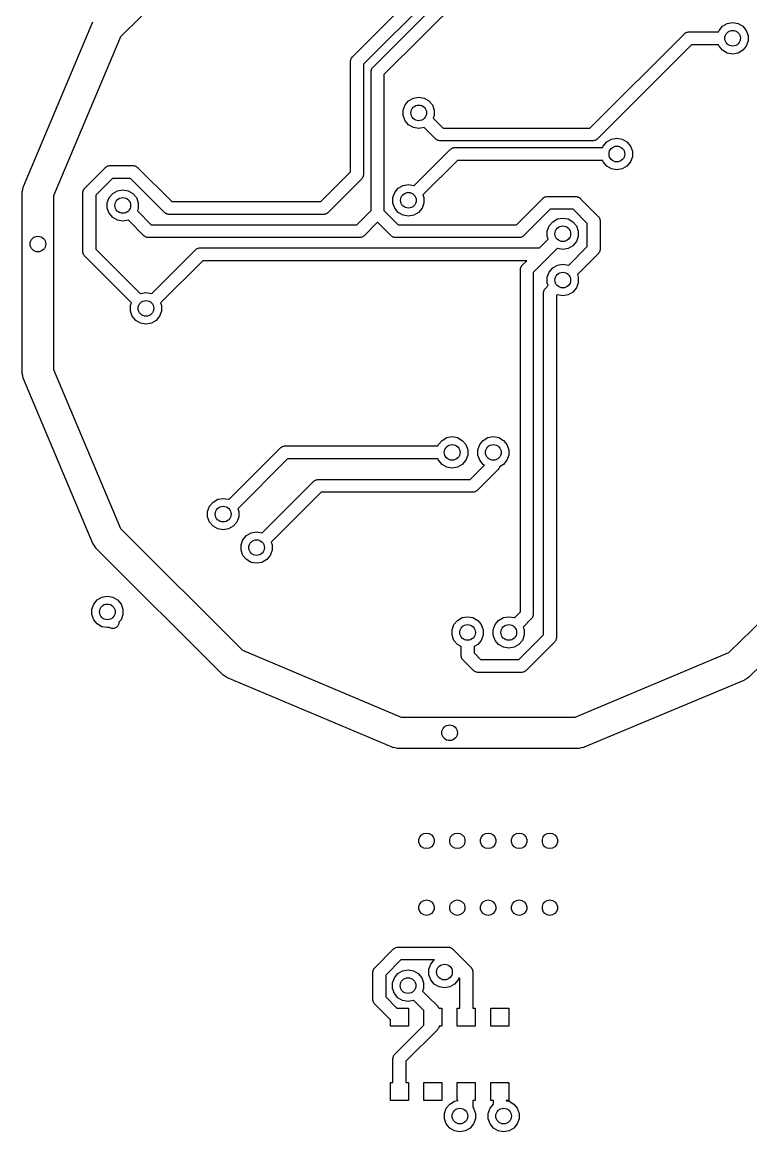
# Model space of a CAD drawing. Extents: x 79.1 to 119.2, y -116.5 to -82.2.
# Drawn here: x 90.94 to 105.1, y -116.51 to -94.94 of the extents above; entities that cross this region are included whole.
import ezdxf

# ---------------------------------------------------------------- set-up
doc = ezdxf.new("R2010")
doc.units = 0
doc.header["$MEASUREMENT"] = 0
doc.layers.add('BLACK', color=7, linetype='CONTINUOUS')

msp = doc.modelspace()

# ---------------------------------------------------------------- linework, layer by layer
at = {"layer": 'Black'}
for p, q in [((95.2235, -92.8578), (92.8578, -95.2235)), ((97.3616, -95.6116), (99.425, -93.5482)), ((97.7616, -95.8116), (100.068, -93.5055)), ((99.6384, -93.6884), (97.575, -95.7518)), ((100.241, -93.6853), (97.975, -95.9518)), ((90.969, -98.1314), (92.319, -94.9314)), ((104.475, -95.125), (104.485, -95.097)), ((104.485, -95.097), (104.553, -95.0156)), ((104.553, -95.0156), (104.645, -94.9625)), ((104.645, -94.9625), (104.75, -94.944)), ((104.75, -94.944), (104.855, -94.9625)), ((104.855, -94.9625), (104.947, -95.0156)), ((104.947, -95.0156), (105.015, -95.097)), ((105.015, -95.097), (105.051, -95.1969)), ((92.8578, -95.2235), (91.555, -98.3117)), ((101.978, -96.995), (103.812, -95.1616)), ((103.812, -95.1616), (103.816, -95.1585)), ((103.816, -95.1585), (103.82, -95.1542)), ((103.82, -95.1542), (103.834, -95.1461)), ((103.834, -95.1461), (103.847, -95.1367)), ((103.847, -95.1367), (103.852, -95.1353)), ((103.852, -95.1353), (103.857, -95.1325)), ((103.857, -95.1325), (103.873, -95.1297)), ((103.873, -95.1297), (103.889, -95.1255)), ((103.889, -95.1255), (103.895, -95.126)), ((103.895, -95.126), (103.9, -95.125)), ((103.9, -95.125), (104.475, -95.125)), ((105.051, -95.3031), (105.015, -95.403)), ((105.051, -95.1969), (105.051, -95.3031)), ((103.952, -95.375), (102.118, -97.2084)), ((104.475, -95.375), (103.952, -95.375)), ((104.485, -95.403), (104.475, -95.375)), ((104.553, -95.4844), (104.485, -95.403)), ((104.645, -95.5375), (104.553, -95.4844)), ((104.75, -95.556), (104.645, -95.5375)), ((104.855, -95.5375), (104.75, -95.556)), ((104.947, -95.4844), (104.855, -95.5375)), ((105.015, -95.403), (104.947, -95.4844)), ((97.325, -95.7), (97.326, -95.6946)), ((97.325, -97.8482), (97.325, -95.7)), ((97.3255, -95.6891), (97.3297, -95.6733)), ((97.326, -95.6946), (97.3255, -95.6891)), ((97.3297, -95.6733), (97.3325, -95.6572)), ((97.3325, -95.6572), (97.3353, -95.6525)), ((97.3353, -95.6525), (97.3367, -95.6472)), ((97.3367, -95.6472), (97.3461, -95.6338)), ((97.3461, -95.6338), (97.3542, -95.6197)), ((97.3542, -95.6197), (97.3585, -95.6161)), ((97.3585, -95.6161), (97.3616, -95.6116)), ((97.575, -95.7518), (97.575, -97.9)), ((97.725, -95.9), (97.726, -95.8946)), ((97.725, -98.5982), (97.725, -95.9)), ((97.7255, -95.8891), (97.7297, -95.8733)), ((97.726, -95.8946), (97.7255, -95.8891)), ((97.7297, -95.8733), (97.7325, -95.8572)), ((97.7325, -95.8572), (97.7353, -95.8525)), ((97.7353, -95.8525), (97.7367, -95.8472)), ((97.7367, -95.8472), (97.7461, -95.8338)), ((97.7461, -95.8338), (97.7542, -95.8197)), ((97.7542, -95.8197), (97.7585, -95.8161)), ((97.7585, -95.8161), (97.7616, -95.8116)), ((97.975, -95.9518), (97.975, -98.5982)), ((98.5454, -96.4125), (98.65, -96.394)), ((98.65, -96.394), (98.7546, -96.4125)), ((98.3487, -96.6469), (98.385, -96.547)), ((98.385, -96.547), (98.4533, -96.4656)), ((98.4533, -96.4656), (98.5454, -96.4125)), ((98.7546, -96.4125), (98.8467, -96.4656)), ((98.8467, -96.4656), (98.915, -96.547)), ((98.915, -96.547), (98.9513, -96.6469)), ((98.3487, -96.7531), (98.3487, -96.6469)), ((98.385, -96.853), (98.3487, -96.7531)), ((98.9513, -96.7531), (98.9323, -96.8055)), ((98.9323, -96.8055), (98.9384, -96.8116)), ((98.9384, -96.8116), (98.9384, -96.8116)), ((98.9384, -96.8116), (99.1218, -96.995)), ((98.9513, -96.6469), (98.9513, -96.7531)), ((98.4533, -96.9344), (98.385, -96.853)), ((98.5454, -96.9875), (98.4533, -96.9344)), ((98.65, -97.006), (98.5454, -96.9875)), ((98.7546, -96.9875), (98.65, -97.006)), ((98.7585, -96.9853), (98.7546, -96.9875)), ((98.7616, -96.9884), (98.7585, -96.9853)), ((98.9816, -97.2084), (98.7616, -96.9884)), ((98.7616, -96.9884), (98.7616, -96.9884)), ((99.1218, -96.995), (99.1926, -96.995)), ((99.1926, -96.995), (101.978, -96.995)), ((98.9861, -97.2115), (98.9816, -97.2084)), ((98.9896, -97.2157), (98.9861, -97.2115)), ((99.0038, -97.2239), (98.9896, -97.2157)), ((99.0172, -97.2333), (99.0038, -97.2239)), ((99.0225, -97.2347), (99.0172, -97.2333)), ((99.0272, -97.2375), (99.0225, -97.2347)), ((99.0433, -97.2403), (99.0272, -97.2375)), ((99.0591, -97.2445), (99.0433, -97.2403)), ((99.0646, -97.244), (99.0591, -97.2445)), ((99.07, -97.245), (99.0646, -97.244)), ((99.1926, -97.245), (99.07, -97.245)), ((102.03, -97.245), (99.1926, -97.245)), ((102.035, -97.244), (102.03, -97.245)), ((102.041, -97.2445), (102.035, -97.244)), ((102.057, -97.2403), (102.041, -97.2445)), ((102.073, -97.2375), (102.057, -97.2403)), ((102.078, -97.2347), (102.073, -97.2375)), ((102.083, -97.2333), (102.078, -97.2347)), ((102.096, -97.2239), (102.083, -97.2333)), ((102.11, -97.2157), (102.096, -97.2239)), ((102.114, -97.2115), (102.11, -97.2157)), ((102.118, -97.2084), (102.114, -97.2115)), ((102.235, -97.347), (102.303, -97.2656)), ((102.303, -97.2656), (102.395, -97.2125)), ((102.395, -97.2125), (102.5, -97.194)), ((102.5, -97.194), (102.605, -97.2125)), ((102.605, -97.2125), (102.697, -97.2656)), ((102.697, -97.2656), (102.765, -97.347)), ((98.5585, -98.1147), (99.2616, -97.4116)), ((99.2616, -97.4116), (99.2661, -97.4085)), ((99.2661, -97.4085), (99.2697, -97.4042)), ((99.2697, -97.4042), (99.2838, -97.3961)), ((99.2838, -97.3961), (99.2972, -97.3867)), ((99.2972, -97.3867), (99.3025, -97.3853)), ((99.3025, -97.3853), (99.3072, -97.3825)), ((99.3072, -97.3825), (99.3233, -97.3797)), ((99.3233, -97.3797), (99.3391, -97.3755)), ((99.3391, -97.3755), (99.3446, -97.376)), ((99.3446, -97.376), (99.35, -97.375)), ((99.35, -97.375), (102.225, -97.375)), ((102.225, -97.375), (102.235, -97.347)), ((102.765, -97.347), (102.801, -97.4469)), ((102.801, -97.4469), (102.801, -97.5531)), ((99.4018, -97.625), (98.7323, -98.2945)), ((102.225, -97.625), (99.4018, -97.625)), ((102.235, -97.653), (102.225, -97.625)), ((102.303, -97.7344), (102.235, -97.653)), ((102.765, -97.653), (102.697, -97.7344)), ((102.801, -97.5531), (102.765, -97.653)), ((92.1616, -98.1616), (92.5616, -97.7616)), ((92.5616, -97.7616), (92.5661, -97.7585)), ((92.5661, -97.7585), (92.5697, -97.7542)), ((92.5697, -97.7542), (92.5838, -97.7461)), ((92.5838, -97.7461), (92.5972, -97.7367)), ((92.5972, -97.7367), (92.6025, -97.7353)), ((92.6025, -97.7353), (92.6072, -97.7325)), ((92.6072, -97.7325), (92.6233, -97.7297)), ((92.6233, -97.7297), (92.6391, -97.7255)), ((92.6391, -97.7255), (92.6446, -97.726)), ((92.6446, -97.726), (92.65, -97.725)), ((92.65, -97.725), (93.1, -97.725)), ((93.1, -97.725), (93.1054, -97.726)), ((93.1054, -97.726), (93.1109, -97.7255)), ((93.1109, -97.7255), (93.1267, -97.7297)), ((93.1267, -97.7297), (93.1428, -97.7325)), ((93.1428, -97.7325), (93.1475, -97.7353)), ((93.1475, -97.7353), (93.1528, -97.7367)), ((93.1528, -97.7367), (93.1662, -97.7461)), ((93.1662, -97.7461), (93.1803, -97.7542)), ((93.1803, -97.7542), (93.1839, -97.7585)), ((93.1839, -97.7585), (93.1884, -97.7616)), ((93.1884, -97.7616), (93.8518, -98.425)), ((96.7482, -98.425), (97.325, -97.8482)), ((97.5745, -97.9109), (97.5703, -97.9267)), ((97.575, -97.9), (97.574, -97.9054)), ((97.574, -97.9054), (97.5745, -97.9109)), ((102.395, -97.7875), (102.303, -97.7344)), ((102.5, -97.806), (102.395, -97.7875)), ((102.605, -97.7875), (102.5, -97.806)), ((102.697, -97.7344), (102.605, -97.7875)), ((90.9673, -98.139), (90.969, -98.1314)), ((92.7018, -97.975), (92.375, -98.3018)), ((93.0482, -97.975), (92.7018, -97.975)), ((93.7116, -98.6384), (93.0482, -97.975)), ((97.5384, -97.9884), (96.8884, -98.6384)), ((97.5415, -97.9839), (97.5384, -97.9884)), ((97.5458, -97.9803), (97.5415, -97.9839)), ((97.5539, -97.9662), (97.5458, -97.9803)), ((97.5633, -97.9528), (97.5539, -97.9662)), ((97.5647, -97.9475), (97.5633, -97.9528)), ((97.5675, -97.9428), (97.5647, -97.9475)), ((97.5703, -97.9267), (97.5675, -97.9428)), ((98.2533, -98.1656), (98.3454, -98.1125)), ((98.3454, -98.1125), (98.45, -98.094)), ((98.45, -98.094), (98.5546, -98.1125)), ((98.5546, -98.1125), (98.5585, -98.1147)), ((90.945, -98.25), (90.9463, -98.2424)), ((90.945, -99.25), (90.945, -98.25)), ((90.9454, -98.2347), (90.9555, -98.1904)), ((90.9463, -98.2424), (90.9454, -98.2347)), ((90.9555, -98.1904), (90.9634, -98.1457)), ((90.9634, -98.1457), (90.9673, -98.139)), ((91.555, -98.3117), (91.555, -99.25)), ((92.125, -98.25), (92.126, -98.2446)), ((92.125, -99.4), (92.125, -98.25)), ((92.1255, -98.2391), (92.1297, -98.2233)), ((92.126, -98.2446), (92.1255, -98.2391)), ((92.1297, -98.2233), (92.1325, -98.2072)), ((92.1325, -98.2072), (92.1353, -98.2025)), ((92.1353, -98.2025), (92.1367, -98.1972)), ((92.1367, -98.1972), (92.1461, -98.1838)), ((92.1461, -98.1838), (92.1542, -98.1697)), ((92.1542, -98.1697), (92.1585, -98.1661)), ((92.1585, -98.1661), (92.1616, -98.1616)), ((92.375, -98.3018), (92.375, -99.3482)), ((92.5987, -98.4469), (92.635, -98.347)), ((92.635, -98.347), (92.7033, -98.2656)), ((92.7033, -98.2656), (92.7954, -98.2125)), ((92.7954, -98.2125), (92.9, -98.194)), ((92.9, -98.194), (93.0046, -98.2125)), ((93.0046, -98.2125), (93.0967, -98.2656)), ((93.0967, -98.2656), (93.165, -98.347)), ((93.165, -98.347), (93.2013, -98.4469)), ((98.1487, -98.3469), (98.185, -98.247)), ((98.1487, -98.4531), (98.1487, -98.3469)), ((98.185, -98.247), (98.2533, -98.1656)), ((98.7323, -98.2945), (98.7513, -98.3469)), ((98.7513, -98.3469), (98.7513, -98.4531)), ((101.07, -98.3542), (101.084, -98.3461)), ((101.084, -98.3461), (101.097, -98.3367)), ((101.097, -98.3367), (101.102, -98.3353)), ((101.102, -98.3353), (101.107, -98.3325)), ((101.107, -98.3325), (101.123, -98.3297)), ((101.123, -98.3297), (101.139, -98.3255)), ((101.139, -98.3255), (101.145, -98.326)), ((101.145, -98.326), (101.15, -98.325)), ((101.15, -98.325), (101.7, -98.325)), ((101.7, -98.325), (101.705, -98.326)), ((101.705, -98.326), (101.711, -98.3255)), ((101.711, -98.3255), (101.727, -98.3297)), ((101.727, -98.3297), (101.743, -98.3325)), ((101.743, -98.3325), (101.748, -98.3353)), ((101.748, -98.3353), (101.753, -98.3367)), ((101.753, -98.3367), (101.766, -98.3461)), ((101.766, -98.3461), (101.78, -98.3542)), ((92.5987, -98.5531), (92.5987, -98.4469)), ((92.635, -98.653), (92.5987, -98.5531)), ((93.2013, -98.5531), (93.1823, -98.6055)), ((93.2013, -98.4469), (93.2013, -98.5531)), ((93.8518, -98.425), (96.7482, -98.425)), ((98.185, -98.553), (98.1487, -98.4531)), ((98.2533, -98.6344), (98.185, -98.553)), ((98.715, -98.553), (98.6467, -98.6344)), ((98.7513, -98.4531), (98.715, -98.553)), ((100.548, -98.875), (101.062, -98.3616)), ((101.062, -98.3616), (101.066, -98.3585)), ((101.066, -98.3585), (101.07, -98.3542)), ((101.78, -98.3542), (101.784, -98.3585)), ((101.784, -98.3585), (101.788, -98.3616)), ((101.788, -98.3616), (102.138, -98.7116)), ((92.7033, -98.7344), (92.635, -98.653)), ((92.7954, -98.7875), (92.7033, -98.7344)), ((93.1823, -98.6055), (93.4518, -98.875)), ((93.7161, -98.6415), (93.7116, -98.6384)), ((93.7197, -98.6458), (93.7161, -98.6415)), ((93.7338, -98.6539), (93.7197, -98.6458)), ((93.7472, -98.6633), (93.7338, -98.6539)), ((93.7525, -98.6647), (93.7472, -98.6633)), ((93.7572, -98.6675), (93.7525, -98.6647)), ((93.7733, -98.6703), (93.7572, -98.6675)), ((93.7891, -98.6745), (93.7733, -98.6703)), ((93.7946, -98.674), (93.7891, -98.6745)), ((93.8, -98.675), (93.7946, -98.674)), ((96.8, -98.675), (93.8, -98.675)), ((96.8054, -98.674), (96.8, -98.675)), ((96.8109, -98.6745), (96.8054, -98.674)), ((96.8267, -98.6703), (96.8109, -98.6745)), ((96.8428, -98.6675), (96.8267, -98.6703)), ((96.8475, -98.6647), (96.8428, -98.6675)), ((96.8528, -98.6633), (96.8475, -98.6647)), ((96.8662, -98.6539), (96.8528, -98.6633)), ((96.8803, -98.6458), (96.8662, -98.6539)), ((96.8839, -98.6415), (96.8803, -98.6458)), ((96.8884, -98.6384), (96.8839, -98.6415)), ((97.4482, -98.875), (97.725, -98.5982)), ((97.975, -98.5982), (98.2518, -98.875)), ((98.3454, -98.6875), (98.2533, -98.6344)), ((98.45, -98.706), (98.3454, -98.6875)), ((98.5546, -98.6875), (98.45, -98.706)), ((98.6467, -98.6344), (98.5546, -98.6875)), ((101.202, -98.575), (100.688, -99.0884)), ((101.648, -98.575), (101.202, -98.575)), ((101.253, -98.8156), (101.345, -98.7625)), ((101.345, -98.7625), (101.45, -98.744)), ((101.45, -98.744), (101.555, -98.7625)), ((101.555, -98.7625), (101.647, -98.8156)), ((101.925, -98.8518), (101.648, -98.575)), ((102.138, -98.7116), (102.142, -98.7161)), ((102.142, -98.7161), (102.146, -98.7197)), ((102.146, -98.7197), (102.154, -98.7338)), ((102.154, -98.7338), (102.163, -98.7472)), ((102.163, -98.7472), (102.165, -98.7525)), ((102.165, -98.7525), (102.167, -98.7572)), ((102.167, -98.7572), (102.17, -98.7733)), ((102.17, -98.7733), (102.175, -98.7891)), ((92.9, -98.806), (92.7954, -98.7875)), ((93.0046, -98.7875), (92.9, -98.806)), ((93.0085, -98.7853), (93.0046, -98.7875)), ((93.3116, -99.0884), (93.0085, -98.7853)), ((93.4518, -98.875), (97.4482, -98.875)), ((97.85, -98.8268), (97.5884, -99.0884)), ((98.1116, -99.0884), (97.85, -98.8268)), ((98.2518, -98.875), (100.548, -98.875)), ((101.149, -98.9969), (101.185, -98.897)), ((101.149, -99.1031), (101.149, -98.9969)), ((101.185, -98.897), (101.253, -98.8156)), ((101.647, -98.8156), (101.715, -98.897)), ((101.715, -98.897), (101.751, -98.9969)), ((101.751, -98.9969), (101.751, -99.1031)), ((101.925, -99.2982), (101.925, -98.8518)), ((102.175, -98.7891), (102.174, -98.7946)), ((102.174, -98.7946), (102.175, -98.8)), ((102.175, -98.8), (102.175, -99.35)), ((93.3161, -99.0915), (93.3116, -99.0884)), ((93.3197, -99.0958), (93.3161, -99.0915)), ((93.3338, -99.1039), (93.3197, -99.0958)), ((93.3472, -99.1133), (93.3338, -99.1039)), ((93.3525, -99.1147), (93.3472, -99.1133)), ((93.3572, -99.1175), (93.3525, -99.1147)), ((93.3733, -99.1203), (93.3572, -99.1175)), ((93.3891, -99.1245), (93.3733, -99.1203)), ((93.3946, -99.124), (93.3891, -99.1245)), ((93.4, -99.125), (93.3946, -99.124)), ((97.5, -99.125), (93.4, -99.125)), ((97.5054, -99.124), (97.5, -99.125)), ((97.5109, -99.1245), (97.5054, -99.124)), ((97.5267, -99.1203), (97.5109, -99.1245)), ((97.5428, -99.1175), (97.5267, -99.1203)), ((97.5475, -99.1147), (97.5428, -99.1175)), ((97.5528, -99.1133), (97.5475, -99.1147)), ((97.5662, -99.1039), (97.5528, -99.1133)), ((97.5803, -99.0958), (97.5662, -99.1039)), ((97.5839, -99.0915), (97.5803, -99.0958)), ((97.5884, -99.0884), (97.5839, -99.0915)), ((98.1161, -99.0915), (98.1116, -99.0884)), ((98.1197, -99.0958), (98.1161, -99.0915)), ((98.1338, -99.1039), (98.1197, -99.0958)), ((98.1472, -99.1133), (98.1338, -99.1039)), ((98.1525, -99.1147), (98.1472, -99.1133)), ((98.1572, -99.1175), (98.1525, -99.1147)), ((98.1733, -99.1203), (98.1572, -99.1175)), ((98.1891, -99.1245), (98.1733, -99.1203)), ((98.1946, -99.124), (98.1891, -99.1245)), ((98.2, -99.125), (98.1946, -99.124)), ((100.6, -99.125), (98.2, -99.125)), ((100.605, -99.124), (100.6, -99.125)), ((100.611, -99.1245), (100.605, -99.124)), ((100.627, -99.1203), (100.611, -99.1245)), ((100.643, -99.1175), (100.627, -99.1203)), ((100.648, -99.1147), (100.643, -99.1175)), ((100.653, -99.1133), (100.648, -99.1147)), ((100.666, -99.1039), (100.653, -99.1133)), ((100.68, -99.0958), (100.666, -99.1039)), ((100.684, -99.0915), (100.68, -99.0958)), ((100.688, -99.0884), (100.684, -99.0915)), ((100.998, -99.325), (101.168, -99.1555)), ((101.168, -99.1555), (101.149, -99.1031)), ((101.715, -99.203), (101.647, -99.2844)), ((101.751, -99.1031), (101.715, -99.203)), ((90.945, -101.75), (90.945, -99.25)), ((91.555, -99.25), (91.555, -101.688)), ((92.126, -99.4054), (92.125, -99.4)), ((92.1255, -99.4109), (92.126, -99.4054)), ((92.1297, -99.4267), (92.1255, -99.4109)), ((92.1325, -99.4428), (92.1297, -99.4267)), ((92.375, -99.3482), (93.2415, -100.215)), ((93.4585, -100.215), (94.3116, -99.3616)), ((94.3116, -99.3616), (94.3161, -99.3585)), ((94.3161, -99.3585), (94.3197, -99.3542)), ((94.3197, -99.3542), (94.3338, -99.3461)), ((94.3338, -99.3461), (94.3472, -99.3367)), ((94.3472, -99.3367), (94.3525, -99.3353)), ((94.3525, -99.3353), (94.3572, -99.3325)), ((94.3572, -99.3325), (94.3733, -99.3297)), ((94.3733, -99.3297), (94.3891, -99.3255)), ((94.3891, -99.3255), (94.3946, -99.326)), ((94.3946, -99.326), (94.4, -99.325)), ((94.4, -99.325), (100.998, -99.325)), ((101.341, -99.3353), (100.875, -99.8018)), ((101.345, -99.3375), (101.341, -99.3353)), ((101.45, -99.356), (101.345, -99.3375)), ((101.555, -99.3375), (101.45, -99.356)), ((101.647, -99.2844), (101.555, -99.3375)), ((101.559, -99.6647), (101.925, -99.2982)), ((102.154, -99.4162), (102.146, -99.4303)), ((102.163, -99.4028), (102.154, -99.4162)), ((102.165, -99.3975), (102.163, -99.4028)), ((102.167, -99.3928), (102.165, -99.3975)), ((102.17, -99.3767), (102.167, -99.3928)), ((102.175, -99.3609), (102.17, -99.3767)), ((102.175, -99.35), (102.174, -99.3554)), ((102.174, -99.3554), (102.175, -99.3609)), ((92.1353, -99.4475), (92.1325, -99.4428)), ((92.1367, -99.4528), (92.1353, -99.4475)), ((92.1461, -99.4662), (92.1367, -99.4528)), ((92.1542, -99.4803), (92.1461, -99.4662)), ((92.1585, -99.4839), (92.1542, -99.4803)), ((92.1616, -99.4884), (92.1585, -99.4839)), ((93.0677, -100.395), (92.1616, -99.4884)), ((94.4518, -99.575), (93.6323, -100.395)), ((100.748, -99.575), (94.4518, -99.575)), ((100.662, -99.6616), (100.748, -99.575)), ((101.345, -99.6625), (101.45, -99.644)), ((101.45, -99.644), (101.555, -99.6625)), ((102.138, -99.4384), (101.732, -99.8445)), ((102.142, -99.4339), (102.138, -99.4384)), ((102.146, -99.4303), (102.142, -99.4339)), ((100.625, -99.7391), (100.63, -99.7233)), ((100.626, -99.7446), (100.625, -99.7391)), ((100.625, -99.75), (100.626, -99.7446)), ((100.625, -106.398), (100.625, -99.75)), ((100.63, -99.7233), (100.633, -99.7072)), ((100.633, -99.7072), (100.635, -99.7025)), ((100.635, -99.7025), (100.637, -99.6972)), ((100.637, -99.6972), (100.646, -99.6838)), ((100.646, -99.6838), (100.654, -99.6697)), ((100.654, -99.6697), (100.658, -99.6661)), ((100.658, -99.6661), (100.662, -99.6616)), ((100.875, -99.8018), (100.875, -106.45)), ((101.149, -99.8969), (101.185, -99.797)), ((101.185, -99.797), (101.253, -99.7156)), ((101.253, -99.7156), (101.345, -99.6625)), ((101.555, -99.6625), (101.559, -99.6647)), ((101.732, -99.8445), (101.751, -99.8969)), ((101.112, -100.112), (101.168, -100.055)), ((101.149, -100.003), (101.149, -99.8969)), ((101.168, -100.055), (101.149, -100.003)), ((101.751, -100.003), (101.715, -100.103)), ((101.751, -99.8969), (101.751, -100.003)), ((93.2415, -100.215), (93.2454, -100.212)), ((93.2454, -100.212), (93.35, -100.194)), ((93.35, -100.194), (93.4546, -100.212)), ((93.4546, -100.212), (93.4585, -100.215)), ((101.075, -100.189), (101.08, -100.173)), ((101.076, -100.195), (101.075, -100.189)), ((101.075, -100.2), (101.076, -100.195)), ((101.075, -106.848), (101.075, -100.2)), ((101.08, -100.173), (101.083, -100.157)), ((101.083, -100.157), (101.085, -100.152)), ((101.085, -100.152), (101.087, -100.147)), ((101.087, -100.147), (101.096, -100.134)), ((101.096, -100.134), (101.104, -100.12)), ((101.104, -100.12), (101.108, -100.116)), ((101.108, -100.116), (101.112, -100.112)), ((101.341, -100.235), (101.325, -100.252)), ((101.325, -100.252), (101.325, -106.9)), ((101.345, -100.238), (101.341, -100.235)), ((101.45, -100.256), (101.345, -100.238)), ((101.555, -100.238), (101.45, -100.256)), ((101.647, -100.184), (101.555, -100.238)), ((101.715, -100.103), (101.647, -100.184)), ((93.0487, -100.447), (93.0677, -100.395)), ((93.0487, -100.553), (93.0487, -100.447)), ((93.6323, -100.395), (93.6513, -100.447)), ((93.6513, -100.447), (93.6513, -100.553)), ((93.085, -100.653), (93.0487, -100.553)), ((93.1533, -100.734), (93.085, -100.653)), ((93.615, -100.653), (93.5467, -100.734)), ((93.6513, -100.553), (93.615, -100.653)), ((93.2454, -100.788), (93.1533, -100.734)), ((93.35, -100.806), (93.2454, -100.788)), ((93.4546, -100.788), (93.35, -100.806)), ((93.5467, -100.734), (93.4546, -100.788)), ((90.9463, -101.758), (90.945, -101.75)), ((90.9454, -101.765), (90.9463, -101.758)), ((90.9555, -101.81), (90.9454, -101.765)), ((91.555, -101.688), (92.8578, -104.776)), ((90.9634, -101.854), (90.9555, -101.81)), ((90.9673, -101.861), (90.9634, -101.854)), ((90.969, -101.869), (90.9673, -101.861)), ((92.319, -105.069), (90.969, -101.869)), ((99.035, -103.147), (99.1033, -103.066)), ((99.1033, -103.066), (99.1954, -103.012)), ((99.1954, -103.012), (99.3, -102.994)), ((99.3, -102.994), (99.4046, -103.012)), ((99.4046, -103.012), (99.4967, -103.066)), ((99.4967, -103.066), (99.565, -103.147)), ((99.835, -103.147), (99.9033, -103.066)), ((99.9033, -103.066), (99.9954, -103.012)), ((99.9954, -103.012), (100.1, -102.994)), ((100.1, -102.994), (100.205, -103.012)), ((100.205, -103.012), (100.297, -103.066)), ((100.297, -103.066), (100.365, -103.147)), ((94.9585, -104.215), (95.9616, -103.212)), ((95.9616, -103.212), (95.9661, -103.208)), ((95.9661, -103.208), (95.9697, -103.204)), ((95.9697, -103.204), (95.9838, -103.196)), ((95.9838, -103.196), (95.9972, -103.187)), ((95.9972, -103.187), (96.0025, -103.185)), ((96.0025, -103.185), (96.0072, -103.183)), ((96.0072, -103.183), (96.0233, -103.18)), ((96.0233, -103.18), (96.0391, -103.175)), ((96.0391, -103.175), (96.0446, -103.176)), ((96.0446, -103.176), (96.05, -103.175)), ((96.05, -103.175), (99.0248, -103.175)), ((99.0248, -103.175), (99.035, -103.147)), ((99.565, -103.147), (99.6013, -103.247)), ((99.6013, -103.247), (99.6013, -103.353)), ((99.7987, -103.247), (99.835, -103.147)), ((99.7987, -103.353), (99.7987, -103.247)), ((100.365, -103.147), (100.401, -103.247)), ((100.401, -103.247), (100.401, -103.353)), ((96.1018, -103.425), (95.1323, -104.395)), ((99.0248, -103.425), (96.1018, -103.425)), ((99.035, -103.453), (99.0248, -103.425)), ((99.1033, -103.534), (99.035, -103.453)), ((99.565, -103.453), (99.4967, -103.534)), ((99.6013, -103.353), (99.565, -103.453)), ((99.835, -103.453), (99.7987, -103.353)), ((99.9033, -103.534), (99.835, -103.453)), ((100.365, -103.453), (100.297, -103.534)), ((100.401, -103.353), (100.365, -103.453)), ((99.1954, -103.588), (99.1033, -103.534)), ((99.3, -103.606), (99.1954, -103.588)), ((99.4046, -103.588), (99.3, -103.606)), ((99.4967, -103.534), (99.4046, -103.588)), ((99.6482, -103.825), (99.9258, -103.547)), ((100.188, -103.638), (99.7884, -104.038)), ((99.9258, -103.547), (99.9033, -103.534)), ((100.192, -103.634), (100.188, -103.638)), ((100.196, -103.63), (100.192, -103.634)), ((100.204, -103.616), (100.196, -103.63)), ((100.213, -103.603), (100.204, -103.616)), ((100.215, -103.598), (100.213, -103.603)), ((100.217, -103.593), (100.215, -103.598)), ((100.22, -103.579), (100.217, -103.593)), ((100.297, -103.534), (100.22, -103.579)), ((95.6085, -104.865), (96.6116, -103.862)), ((96.6116, -103.862), (96.6161, -103.858)), ((96.6161, -103.858), (96.6197, -103.854)), ((96.6197, -103.854), (96.6338, -103.846)), ((96.6338, -103.846), (96.6472, -103.837)), ((96.6472, -103.837), (96.6525, -103.835)), ((96.6525, -103.835), (96.6572, -103.833)), ((96.6572, -103.833), (96.6733, -103.83)), ((96.6733, -103.83), (96.6891, -103.825)), ((96.6891, -103.825), (96.6946, -103.826)), ((96.6946, -103.826), (96.7, -103.825)), ((96.7, -103.825), (99.6482, -103.825)), ((96.7518, -104.075), (95.7823, -105.045)), ((99.7, -104.075), (96.7518, -104.075)), ((99.7054, -104.074), (99.7, -104.075)), ((99.7109, -104.075), (99.7054, -104.074)), ((99.7267, -104.07), (99.7109, -104.075)), ((99.7428, -104.067), (99.7267, -104.07)), ((99.7475, -104.065), (99.7428, -104.067)), ((99.7528, -104.063), (99.7475, -104.065)), ((99.7662, -104.054), (99.7528, -104.063)), ((99.7803, -104.046), (99.7662, -104.054)), ((99.7839, -104.042), (99.7803, -104.046)), ((99.7884, -104.038), (99.7839, -104.042)), ((94.5487, -104.447), (94.585, -104.347)), ((94.585, -104.347), (94.6533, -104.266)), ((94.6533, -104.266), (94.7454, -104.212)), ((94.7454, -104.212), (94.85, -104.194)), ((94.85, -104.194), (94.9546, -104.212)), ((94.9546, -104.212), (94.9585, -104.215)), ((94.5487, -104.553), (94.5487, -104.447)), ((94.585, -104.653), (94.5487, -104.553)), ((95.1513, -104.553), (95.115, -104.653)), ((95.1323, -104.395), (95.1513, -104.447)), ((95.1513, -104.447), (95.1513, -104.553)), ((92.8578, -104.776), (95.2235, -107.142)), ((94.6533, -104.734), (94.585, -104.653)), ((94.7454, -104.788), (94.6533, -104.734)), ((94.85, -104.806), (94.7454, -104.788)), ((94.9546, -104.788), (94.85, -104.806)), ((95.0467, -104.734), (94.9546, -104.788)), ((95.115, -104.653), (95.0467, -104.734)), ((104.678, -107.191), (107.151, -104.767)), ((95.1987, -105.097), (95.235, -104.997)), ((95.235, -104.997), (95.3033, -104.916)), ((95.3033, -104.916), (95.3954, -104.862)), ((95.3954, -104.862), (95.5, -104.844)), ((95.5, -104.844), (95.6046, -104.862)), ((95.6046, -104.862), (95.6085, -104.865)), ((92.3221, -105.073), (92.319, -105.069)), ((92.3236, -105.079), (92.3221, -105.073)), ((92.3508, -105.118), (92.3236, -105.079)), ((92.3765, -105.158), (92.3508, -105.118)), ((92.381, -105.161), (92.3765, -105.158)), ((92.3843, -105.166), (92.381, -105.161)), ((94.8343, -107.616), (92.3843, -105.166)), ((95.1987, -105.203), (95.1987, -105.097)), ((95.235, -105.303), (95.1987, -105.203)), ((95.8013, -105.203), (95.765, -105.303)), ((95.7823, -105.045), (95.8013, -105.097)), ((95.8013, -105.097), (95.8013, -105.203)), ((107.614, -105.168), (105.064, -107.668)), ((95.3033, -105.384), (95.235, -105.303)), ((95.3954, -105.438), (95.3033, -105.384)), ((95.5, -105.456), (95.3954, -105.438)), ((95.6046, -105.438), (95.5, -105.456)), ((95.6967, -105.384), (95.6046, -105.438)), ((95.765, -105.303), (95.6967, -105.384)), ((92.4033, -106.166), (92.4954, -106.112)), ((92.4954, -106.112), (92.6, -106.094)), ((92.6, -106.094), (92.7046, -106.112)), ((92.7046, -106.112), (92.7967, -106.166)), ((92.2987, -106.347), (92.335, -106.247)), ((92.335, -106.247), (92.4033, -106.166)), ((92.7967, -106.166), (92.865, -106.247)), ((92.865, -106.247), (92.9013, -106.347)), ((92.2987, -106.453), (92.2987, -106.347)), ((92.335, -106.553), (92.2987, -106.453)), ((92.9013, -106.453), (92.865, -106.553)), ((92.9013, -106.347), (92.9013, -106.453)), ((99.4033, -106.566), (99.4954, -106.512)), ((99.4954, -106.512), (99.6, -106.494)), ((99.6, -106.494), (99.7046, -106.512)), ((99.7046, -106.512), (99.7967, -106.566)), ((100.203, -106.566), (100.295, -106.512)), ((100.295, -106.512), (100.4, -106.494)), ((100.4, -106.494), (100.505, -106.512)), ((100.505, -106.512), (100.509, -106.515)), ((100.509, -106.515), (100.625, -106.398)), ((100.838, -106.538), (100.682, -106.695)), ((100.842, -106.534), (100.838, -106.538)), ((100.846, -106.53), (100.842, -106.534)), ((100.854, -106.516), (100.846, -106.53)), ((100.863, -106.503), (100.854, -106.516)), ((100.865, -106.498), (100.863, -106.503)), ((100.867, -106.493), (100.865, -106.498)), ((100.87, -106.477), (100.867, -106.493)), ((100.875, -106.461), (100.87, -106.477)), ((100.875, -106.45), (100.874, -106.455)), ((100.874, -106.455), (100.875, -106.461)), ((92.4033, -106.634), (92.335, -106.553)), ((92.4954, -106.688), (92.4033, -106.634)), ((92.6, -106.706), (92.4954, -106.688)), ((92.6293, -106.701), (92.6, -106.706)), ((92.6472, -106.713), (92.6293, -106.701)), ((92.6891, -106.725), (92.6472, -106.713)), ((92.7324, -106.721), (92.6891, -106.725)), ((92.7717, -106.702), (92.7324, -106.721)), ((92.8024, -106.672), (92.7717, -106.702)), ((92.8207, -106.632), (92.8024, -106.672)), ((92.8233, -106.603), (92.8207, -106.632)), ((92.865, -106.553), (92.8233, -106.603)), ((99.2987, -106.747), (99.335, -106.647)), ((99.2987, -106.853), (99.2987, -106.747)), ((99.335, -106.647), (99.4033, -106.566)), ((99.7967, -106.566), (99.865, -106.647)), ((99.865, -106.647), (99.9013, -106.747)), ((99.9013, -106.747), (99.9013, -106.853)), ((100.099, -106.747), (100.135, -106.647)), ((100.099, -106.853), (100.099, -106.747)), ((100.135, -106.647), (100.203, -106.566)), ((100.682, -106.695), (100.701, -106.747)), ((100.701, -106.747), (100.701, -106.853)), ((99.335, -106.953), (99.2987, -106.853)), ((99.4033, -107.034), (99.335, -106.953)), ((99.865, -106.953), (99.7967, -107.034)), ((99.9013, -106.853), (99.865, -106.953)), ((100.135, -106.953), (100.099, -106.853)), ((100.203, -107.034), (100.135, -106.953)), ((100.665, -106.953), (100.597, -107.034)), ((100.598, -107.325), (101.075, -106.848)), ((100.701, -106.853), (100.665, -106.953)), ((101.304, -106.966), (101.296, -106.98)), ((101.313, -106.953), (101.304, -106.966)), ((101.315, -106.948), (101.313, -106.953)), ((101.317, -106.943), (101.315, -106.948)), ((101.32, -106.927), (101.317, -106.943)), ((101.325, -106.911), (101.32, -106.927)), ((101.325, -106.9), (101.324, -106.905)), ((101.324, -106.905), (101.325, -106.911)), ((95.2235, -107.142), (98.3117, -108.445)), ((99.475, -107.076), (99.4033, -107.034)), ((99.475, -107.25), (99.475, -107.076)), ((99.7967, -107.034), (99.725, -107.076)), ((99.725, -107.076), (99.725, -107.198)), ((100.295, -107.088), (100.203, -107.034)), ((100.4, -107.106), (100.295, -107.088)), ((100.505, -107.088), (100.4, -107.106)), ((100.597, -107.034), (100.505, -107.088)), ((101.288, -106.988), (100.738, -107.538)), ((101.292, -106.984), (101.288, -106.988)), ((101.296, -106.98), (101.292, -106.984)), ((101.689, -108.445), (104.678, -107.191)), ((99.476, -107.255), (99.475, -107.25)), ((99.4755, -107.261), (99.476, -107.255)), ((99.4797, -107.277), (99.4755, -107.261)), ((99.4825, -107.293), (99.4797, -107.277)), ((99.4853, -107.298), (99.4825, -107.293)), ((99.4867, -107.303), (99.4853, -107.298)), ((99.4961, -107.316), (99.4867, -107.303)), ((99.5042, -107.33), (99.4961, -107.316)), ((99.5085, -107.334), (99.5042, -107.33)), ((99.5116, -107.338), (99.5085, -107.334)), ((99.7116, -107.538), (99.5116, -107.338)), ((99.725, -107.198), (99.8518, -107.325)), ((99.8518, -107.325), (100.598, -107.325)), ((94.839, -107.619), (94.8343, -107.616)), ((94.8425, -107.624), (94.839, -107.619)), ((94.8823, -107.649), (94.8425, -107.624)), ((99.7161, -107.542), (99.7116, -107.538)), ((99.7197, -107.546), (99.7161, -107.542)), ((99.7338, -107.554), (99.7197, -107.546)), ((99.7472, -107.563), (99.7338, -107.554)), ((99.7525, -107.565), (99.7472, -107.563)), ((99.7572, -107.567), (99.7525, -107.565)), ((99.7733, -107.57), (99.7572, -107.567)), ((99.7891, -107.575), (99.7733, -107.57)), ((99.7946, -107.574), (99.7891, -107.575)), ((99.8, -107.575), (99.7946, -107.574)), ((100.65, -107.575), (99.8, -107.575)), ((100.655, -107.574), (100.65, -107.575)), ((100.661, -107.575), (100.655, -107.574)), ((100.677, -107.57), (100.661, -107.575)), ((100.693, -107.567), (100.677, -107.57)), ((100.698, -107.565), (100.693, -107.567)), ((100.703, -107.563), (100.698, -107.565)), ((100.716, -107.554), (100.703, -107.563)), ((100.73, -107.546), (100.716, -107.554)), ((100.734, -107.542), (100.73, -107.546)), ((100.738, -107.538), (100.734, -107.542)), ((94.9211, -107.676), (94.8823, -107.649)), ((94.9266, -107.678), (94.9211, -107.676)), ((94.9314, -107.681), (94.9266, -107.678)), ((98.1314, -109.031), (94.9314, -107.681)), ((104.968, -107.731), (101.868, -109.031)), ((104.972, -107.729), (104.968, -107.731)), ((104.976, -107.728), (104.972, -107.729)), ((105.016, -107.7), (104.976, -107.728)), ((105.057, -107.674), (105.016, -107.7)), ((105.06, -107.67), (105.057, -107.674)), ((105.064, -107.668), (105.06, -107.67)), ((98.3117, -108.445), (99.2445, -108.445)), ((99.2445, -108.445), (99.25, -108.444)), ((99.25, -108.444), (99.2555, -108.445)), ((99.2555, -108.445), (101.689, -108.445)), ((98.139, -109.033), (98.1314, -109.031)), ((98.1457, -109.037), (98.139, -109.033)), ((98.1904, -109.044), (98.1457, -109.037)), ((98.2347, -109.055), (98.1904, -109.044)), ((98.2424, -109.054), (98.2347, -109.055)), ((98.25, -109.055), (98.2424, -109.054)), ((99.2445, -109.055), (98.25, -109.055)), ((99.25, -109.056), (99.2445, -109.055)), ((99.2555, -109.055), (99.25, -109.056)), ((101.75, -109.055), (99.2555, -109.055)), ((101.757, -109.054), (101.75, -109.055)), ((101.765, -109.055), (101.757, -109.054)), ((101.809, -109.045), (101.765, -109.055)), ((101.854, -109.037), (101.809, -109.045)), ((101.861, -109.033), (101.854, -109.037)), ((101.868, -109.031), (101.861, -109.033)), ((98.6517, -110.824), (98.6696, -110.775)), ((98.6517, -110.876), (98.6517, -110.824)), ((98.6696, -110.775), (98.7032, -110.735)), ((98.7032, -110.735), (98.7485, -110.709)), ((98.7485, -110.709), (98.8, -110.699)), ((98.8, -110.699), (98.8515, -110.709)), ((98.8515, -110.709), (98.8968, -110.735)), ((98.8968, -110.735), (98.9304, -110.775)), ((98.9304, -110.775), (98.9483, -110.824)), ((98.9483, -110.824), (98.9483, -110.876)), ((99.2517, -110.824), (99.2696, -110.775)), ((99.2517, -110.876), (99.2517, -110.824)), ((99.2696, -110.775), (99.3032, -110.735)), ((99.3032, -110.735), (99.3485, -110.709)), ((99.3485, -110.709), (99.4, -110.699)), ((99.4, -110.699), (99.4515, -110.709)), ((99.4515, -110.709), (99.4968, -110.735)), ((99.4968, -110.735), (99.5304, -110.775)), ((99.5304, -110.775), (99.5483, -110.824)), ((99.5483, -110.824), (99.5483, -110.876)), ((99.8517, -110.824), (99.8696, -110.775)), ((99.8517, -110.876), (99.8517, -110.824)), ((99.8696, -110.775), (99.9032, -110.735)), ((99.9032, -110.735), (99.9485, -110.709)), ((99.9485, -110.709), (100, -110.699)), ((100, -110.699), (100.051, -110.709)), ((100.051, -110.709), (100.097, -110.735)), ((100.097, -110.735), (100.13, -110.775)), ((100.13, -110.775), (100.148, -110.824)), ((100.148, -110.824), (100.148, -110.876)), ((100.452, -110.824), (100.47, -110.775)), ((100.452, -110.876), (100.452, -110.824)), ((100.47, -110.775), (100.503, -110.735)), ((100.503, -110.735), (100.549, -110.709)), ((100.549, -110.709), (100.6, -110.699)), ((100.6, -110.699), (100.651, -110.709)), ((100.651, -110.709), (100.697, -110.735)), ((100.697, -110.735), (100.73, -110.775)), ((100.73, -110.775), (100.748, -110.824)), ((100.748, -110.824), (100.748, -110.876)), ((101.052, -110.824), (101.07, -110.775)), ((101.052, -110.876), (101.052, -110.824)), ((101.07, -110.775), (101.103, -110.735)), ((101.103, -110.735), (101.149, -110.709)), ((101.149, -110.709), (101.2, -110.699)), ((101.2, -110.699), (101.251, -110.709)), ((101.251, -110.709), (101.297, -110.735)), ((101.297, -110.735), (101.33, -110.775)), ((101.33, -110.775), (101.348, -110.824)), ((101.348, -110.824), (101.348, -110.876)), ((98.6696, -110.925), (98.6517, -110.876)), ((98.7032, -110.965), (98.6696, -110.925)), ((98.7485, -110.991), (98.7032, -110.965)), ((98.8, -111.001), (98.7485, -110.991)), ((98.8515, -110.991), (98.8, -111.001)), ((98.8968, -110.965), (98.8515, -110.991)), ((98.9304, -110.925), (98.8968, -110.965)), ((98.9483, -110.876), (98.9304, -110.925)), ((99.2696, -110.925), (99.2517, -110.876)), ((99.3032, -110.965), (99.2696, -110.925)), ((99.3485, -110.991), (99.3032, -110.965)), ((99.4, -111.001), (99.3485, -110.991)), ((99.4515, -110.991), (99.4, -111.001)), ((99.4968, -110.965), (99.4515, -110.991)), ((99.5304, -110.925), (99.4968, -110.965)), ((99.5483, -110.876), (99.5304, -110.925)), ((99.8696, -110.925), (99.8517, -110.876)), ((99.9032, -110.965), (99.8696, -110.925)), ((99.9485, -110.991), (99.9032, -110.965)), ((100, -111.001), (99.9485, -110.991)), ((100.051, -110.991), (100, -111.001)), ((100.097, -110.965), (100.051, -110.991)), ((100.13, -110.925), (100.097, -110.965)), ((100.148, -110.876), (100.13, -110.925)), ((100.47, -110.925), (100.452, -110.876)), ((100.503, -110.965), (100.47, -110.925)), ((100.549, -110.991), (100.503, -110.965)), ((100.6, -111.001), (100.549, -110.991)), ((100.651, -110.991), (100.6, -111.001)), ((100.697, -110.965), (100.651, -110.991)), ((100.73, -110.925), (100.697, -110.965)), ((100.748, -110.876), (100.73, -110.925)), ((101.07, -110.925), (101.052, -110.876)), ((101.103, -110.965), (101.07, -110.925)), ((101.149, -110.991), (101.103, -110.965)), ((101.2, -111.001), (101.149, -110.991)), ((101.251, -110.991), (101.2, -111.001)), ((101.297, -110.965), (101.251, -110.991)), ((101.33, -110.925), (101.297, -110.965)), ((101.348, -110.876), (101.33, -110.925)), ((98.6517, -112.124), (98.6696, -112.075)), ((98.6517, -112.176), (98.6517, -112.124)), ((98.6696, -112.075), (98.7032, -112.035)), ((98.7032, -112.035), (98.7485, -112.009)), ((98.7485, -112.009), (98.8, -111.999)), ((98.8, -111.999), (98.8515, -112.009)), ((98.8515, -112.009), (98.8968, -112.035)), ((98.8968, -112.035), (98.9304, -112.075)), ((98.9304, -112.075), (98.9483, -112.124)), ((98.9483, -112.124), (98.9483, -112.176)), ((99.2517, -112.124), (99.2696, -112.075)), ((99.2517, -112.176), (99.2517, -112.124)), ((99.2696, -112.075), (99.3032, -112.035)), ((99.3032, -112.035), (99.3485, -112.009)), ((99.3485, -112.009), (99.4, -111.999)), ((99.4, -111.999), (99.4515, -112.009)), ((99.4515, -112.009), (99.4968, -112.035)), ((99.4968, -112.035), (99.5304, -112.075)), ((99.5304, -112.075), (99.5483, -112.124)), ((99.5483, -112.124), (99.5483, -112.176)), ((99.8517, -112.124), (99.8696, -112.075)), ((99.8517, -112.176), (99.8517, -112.124)), ((99.8696, -112.075), (99.9032, -112.035)), ((99.9032, -112.035), (99.9485, -112.009)), ((99.9485, -112.009), (100, -111.999)), ((100, -111.999), (100.051, -112.009)), ((100.051, -112.009), (100.097, -112.035)), ((100.097, -112.035), (100.13, -112.075)), ((100.13, -112.075), (100.148, -112.124)), ((100.148, -112.124), (100.148, -112.176)), ((100.452, -112.124), (100.47, -112.075)), ((100.452, -112.176), (100.452, -112.124)), ((100.47, -112.075), (100.503, -112.035)), ((100.503, -112.035), (100.549, -112.009)), ((100.549, -112.009), (100.6, -111.999)), ((100.6, -111.999), (100.651, -112.009)), ((100.651, -112.009), (100.697, -112.035)), ((100.697, -112.035), (100.73, -112.075)), ((100.73, -112.075), (100.748, -112.124)), ((100.748, -112.124), (100.748, -112.176)), ((101.052, -112.124), (101.07, -112.075)), ((101.052, -112.176), (101.052, -112.124)), ((101.07, -112.075), (101.103, -112.035)), ((101.103, -112.035), (101.149, -112.009)), ((101.149, -112.009), (101.2, -111.999)), ((101.2, -111.999), (101.251, -112.009)), ((101.251, -112.009), (101.297, -112.035)), ((101.297, -112.035), (101.33, -112.075)), ((101.33, -112.075), (101.348, -112.124)), ((101.348, -112.124), (101.348, -112.176)), ((98.6696, -112.225), (98.6517, -112.176)), ((98.7032, -112.265), (98.6696, -112.225)), ((98.7485, -112.291), (98.7032, -112.265)), ((98.8, -112.301), (98.7485, -112.291)), ((98.8515, -112.291), (98.8, -112.301)), ((98.8968, -112.265), (98.8515, -112.291)), ((98.9304, -112.225), (98.8968, -112.265)), ((98.9483, -112.176), (98.9304, -112.225)), ((99.2696, -112.225), (99.2517, -112.176)), ((99.3032, -112.265), (99.2696, -112.225)), ((99.3485, -112.291), (99.3032, -112.265)), ((99.4, -112.301), (99.3485, -112.291)), ((99.4515, -112.291), (99.4, -112.301)), ((99.4968, -112.265), (99.4515, -112.291)), ((99.5304, -112.225), (99.4968, -112.265)), ((99.5483, -112.176), (99.5304, -112.225)), ((99.8696, -112.225), (99.8517, -112.176)), ((99.9032, -112.265), (99.8696, -112.225)), ((99.9485, -112.291), (99.9032, -112.265)), ((100, -112.301), (99.9485, -112.291)), ((100.051, -112.291), (100, -112.301)), ((100.097, -112.265), (100.051, -112.291)), ((100.13, -112.225), (100.097, -112.265)), ((100.148, -112.176), (100.13, -112.225)), ((100.47, -112.225), (100.452, -112.176)), ((100.503, -112.265), (100.47, -112.225)), ((100.549, -112.291), (100.503, -112.265)), ((100.6, -112.301), (100.549, -112.291)), ((100.651, -112.291), (100.6, -112.301)), ((100.697, -112.265), (100.651, -112.291)), ((100.73, -112.225), (100.697, -112.265)), ((100.748, -112.176), (100.73, -112.225)), ((101.07, -112.225), (101.052, -112.176)), ((101.103, -112.265), (101.07, -112.225)), ((101.149, -112.291), (101.103, -112.265)), ((101.2, -112.301), (101.149, -112.291)), ((101.251, -112.291), (101.2, -112.301)), ((101.297, -112.265), (101.251, -112.291)), ((101.33, -112.225), (101.297, -112.265)), ((101.348, -112.176), (101.33, -112.225)), ((97.7943, -113.32), (98.1629, -112.952)), ((98.1629, -112.952), (98.1674, -112.949)), ((98.1674, -112.949), (98.171, -112.944)), ((98.171, -112.944), (98.1851, -112.936)), ((98.1851, -112.936), (98.1985, -112.927)), ((98.1985, -112.927), (98.2038, -112.925)), ((98.2038, -112.925), (98.2085, -112.923)), ((98.2085, -112.923), (98.2246, -112.92)), ((98.2246, -112.92), (98.2404, -112.916)), ((98.2404, -112.916), (98.2459, -112.916)), ((98.2459, -112.916), (98.2513, -112.915)), ((98.2513, -112.915), (99.2187, -112.915)), ((99.2187, -112.915), (99.2241, -112.916)), ((99.2241, -112.916), (99.2296, -112.916)), ((99.2296, -112.916), (99.2454, -112.92)), ((99.2454, -112.92), (99.2615, -112.923)), ((99.2615, -112.923), (99.2662, -112.925)), ((99.2662, -112.925), (99.2715, -112.927)), ((99.2715, -112.927), (99.2849, -112.936)), ((99.2849, -112.936), (99.2991, -112.944)), ((99.2991, -112.944), (99.3026, -112.949)), ((99.3026, -112.949), (99.3071, -112.952)), ((99.3071, -112.952), (99.6634, -113.308)), ((98.3031, -113.165), (98.0077, -113.461)), ((98.9541, -113.165), (98.3031, -113.165)), ((98.885, -113.247), (98.9533, -113.166)), ((98.9533, -113.166), (98.9541, -113.165)), ((97.7577, -113.409), (97.7586, -113.403)), ((97.7577, -113.934), (97.7577, -113.409)), ((97.7582, -113.398), (97.7624, -113.382)), ((97.7586, -113.403), (97.7582, -113.398)), ((97.7624, -113.382), (97.7652, -113.366)), ((97.7652, -113.366), (97.768, -113.361)), ((97.768, -113.361), (97.7694, -113.356)), ((97.7694, -113.356), (97.7788, -113.343)), ((97.7788, -113.343), (97.7869, -113.328)), ((97.7869, -113.328), (97.7911, -113.325)), ((97.7911, -113.325), (97.7943, -113.32)), ((98.1775, -113.512), (98.2458, -113.431)), ((98.2458, -113.431), (98.3378, -113.378)), ((98.3378, -113.378), (98.4425, -113.359)), ((98.4425, -113.359), (98.5471, -113.378)), ((98.5471, -113.378), (98.6391, -113.431)), ((98.6391, -113.431), (98.7074, -113.512)), ((98.8487, -113.347), (98.885, -113.247)), ((98.8487, -113.453), (98.8487, -113.347)), ((99.6634, -113.308), (99.6665, -113.313)), ((99.6665, -113.313), (99.6708, -113.316)), ((99.6708, -113.316), (99.6762, -113.326)), ((99.6762, -113.326), (99.6833, -113.334)), ((99.6833, -113.334), (99.6851, -113.339)), ((99.6851, -113.339), (99.6883, -113.344)), ((99.6883, -113.344), (99.6897, -113.349)), ((99.6897, -113.349), (99.6925, -113.354)), ((99.6925, -113.354), (99.6944, -113.365)), ((99.6944, -113.365), (99.6981, -113.375)), ((99.6981, -113.375), (99.6981, -113.38)), ((99.6981, -113.38), (99.6995, -113.386)), ((99.6995, -113.386), (99.699, -113.391)), ((99.699, -113.391), (99.7, -113.396)), ((99.7, -113.396), (99.7, -113.85)), ((98.0077, -113.461), (98.0077, -113.882)), ((98.1412, -113.612), (98.1775, -113.512)), ((98.1412, -113.718), (98.1412, -113.612)), ((98.7074, -113.512), (98.7438, -113.612)), ((98.7438, -113.612), (98.7438, -113.718)), ((98.885, -113.553), (98.8487, -113.453)), ((98.9533, -113.634), (98.885, -113.553)), ((99.0454, -113.688), (98.9533, -113.634)), ((99.3467, -113.634), (99.2546, -113.688)), ((99.415, -113.553), (99.3467, -113.634)), ((99.4264, -113.521), (99.415, -113.553)), ((99.45, -113.521), (99.4264, -113.521)), ((99.45, -113.85), (99.45, -113.521)), ((98.1775, -113.818), (98.1412, -113.718)), ((98.2458, -113.9), (98.1775, -113.818)), ((98.7438, -113.718), (98.7247, -113.771)), ((98.7247, -113.771), (98.8357, -113.882)), ((99.15, -113.706), (99.0454, -113.688)), ((99.2546, -113.688), (99.15, -113.706)), ((99.45, -114.1), (99.45, -113.85)), ((99.7, -113.85), (99.7, -114.1)), ((97.7586, -113.939), (97.7577, -113.934)), ((97.7582, -113.945), (97.7586, -113.939)), ((97.7624, -113.961), (97.7582, -113.945)), ((97.7652, -113.977), (97.7624, -113.961)), ((97.768, -113.981), (97.7652, -113.977)), ((97.7694, -113.987), (97.768, -113.981)), ((97.7788, -114), (97.7694, -113.987)), ((97.7869, -114.014), (97.7788, -114)), ((97.7911, -114.018), (97.7869, -114.014)), ((97.7943, -114.022), (97.7911, -114.018)), ((98.1, -114.328), (97.7943, -114.022)), ((98.0077, -113.882), (98.2256, -114.1)), ((98.3378, -113.953), (98.2458, -113.9)), ((98.4425, -113.971), (98.3378, -113.953)), ((98.5471, -113.953), (98.4425, -113.971)), ((98.551, -113.95), (98.5471, -113.953)), ((98.6589, -114.058), (98.551, -113.95)), ((98.75, -114.149), (98.6589, -114.058)), ((98.8357, -113.882), (99.0134, -114.059)), ((99.0134, -114.059), (99.0165, -114.064)), ((99.0165, -114.064), (99.0208, -114.067)), ((99.0208, -114.067), (99.0289, -114.082)), ((99.0289, -114.082), (99.0383, -114.095)), ((99.0383, -114.095), (99.0397, -114.1)), ((98.2256, -114.1), (98.45, -114.1)), ((98.45, -114.1), (98.45, -114.45)), ((98.75, -114.432), (98.75, -114.149)), ((99.0397, -114.1), (99.1, -114.1)), ((99.1, -114.1), (99.1, -114.45)), ((99.4, -114.45), (99.4, -114.1)), ((99.4, -114.1), (99.45, -114.1)), ((99.7, -114.1), (99.75, -114.1)), ((99.75, -114.1), (99.75, -114.45)), ((100.05, -114.45), (100.05, -114.1)), ((100.05, -114.1), (100.4, -114.1)), ((100.4, -114.1), (100.4, -114.45)), ((98.1, -114.45), (98.1, -114.328)), ((98.45, -114.45), (98.1, -114.45)), ((98.1866, -114.996), (98.75, -114.432)), ((99.0134, -114.522), (98.4, -115.136)), ((99.0165, -114.518), (99.0134, -114.522)), ((99.0208, -114.514), (99.0165, -114.518)), ((99.0289, -114.5), (99.0208, -114.514)), ((99.0383, -114.487), (99.0289, -114.5)), ((99.0397, -114.482), (99.0383, -114.487)), ((99.0425, -114.477), (99.0397, -114.482)), ((99.0453, -114.461), (99.0425, -114.477)), ((99.0482, -114.45), (99.0453, -114.461)), ((99.1, -114.45), (99.0482, -114.45)), ((99.75, -114.45), (99.4, -114.45)), ((100.4, -114.45), (100.05, -114.45)), ((98.15, -115.084), (98.151, -115.079)), ((98.15, -115.55), (98.15, -115.084)), ((98.1505, -115.073), (98.1547, -115.057)), ((98.151, -115.079), (98.1505, -115.073)), ((98.1547, -115.057), (98.1575, -115.041)), ((98.1575, -115.041), (98.1603, -115.036)), ((98.1603, -115.036), (98.1617, -115.031)), ((98.1617, -115.031), (98.1711, -115.018)), ((98.1711, -115.018), (98.1792, -115.004)), ((98.1792, -115.004), (98.1835, -115)), ((98.1835, -115), (98.1866, -114.996)), ((98.4, -115.136), (98.4, -115.55)), ((98.1, -115.9), (98.1, -115.55)), ((98.1, -115.55), (98.15, -115.55)), ((98.4, -115.55), (98.45, -115.55)), ((98.45, -115.55), (98.45, -115.9)), ((98.75, -115.9), (98.75, -115.55)), ((98.75, -115.55), (99.1, -115.55)), ((99.1, -115.55), (99.1, -115.9)), ((99.4, -115.9), (99.4, -115.55)), ((99.4, -115.55), (99.75, -115.55)), ((99.75, -115.55), (99.75, -115.9)), ((100.05, -115.9), (100.05, -115.55)), ((100.05, -115.55), (100.4, -115.55)), ((100.4, -115.55), (100.4, -115.9)), ((98.45, -115.9), (98.1, -115.9)), ((99.1, -115.9), (98.75, -115.9)), ((99.185, -116.047), (99.2533, -115.966)), ((99.2533, -115.966), (99.3454, -115.912)), ((99.3454, -115.912), (99.4162, -115.9)), ((99.4162, -115.9), (99.4, -115.9)), ((99.75, -115.9), (99.7, -115.9)), ((99.7, -115.9), (99.7, -116.029)), ((99.7, -116.029), (99.715, -116.047)), ((100.035, -116.047), (100.1, -115.97)), ((100.1, -115.9), (100.05, -115.9)), ((100.1, -115.97), (100.1, -115.9)), ((100.4, -115.9), (100.35, -115.9)), ((100.35, -115.9), (100.35, -115.903)), ((100.35, -115.903), (100.405, -115.912)), ((100.405, -115.912), (100.497, -115.966)), ((100.497, -115.966), (100.565, -116.047)), ((99.1487, -116.147), (99.185, -116.047)), ((99.1487, -116.253), (99.1487, -116.147)), ((99.185, -116.353), (99.1487, -116.253)), ((99.715, -116.047), (99.7513, -116.147)), ((99.7513, -116.253), (99.715, -116.353)), ((99.7513, -116.147), (99.7513, -116.253)), ((99.9987, -116.147), (100.035, -116.047)), ((99.9987, -116.253), (99.9987, -116.147)), ((100.035, -116.353), (99.9987, -116.253)), ((100.565, -116.047), (100.601, -116.147)), ((100.601, -116.253), (100.565, -116.353)), ((100.601, -116.147), (100.601, -116.253)), ((99.2533, -116.434), (99.185, -116.353)), ((99.3454, -116.488), (99.2533, -116.434)), ((99.6467, -116.434), (99.5546, -116.488)), ((99.715, -116.353), (99.6467, -116.434)), ((100.103, -116.434), (100.035, -116.353)), ((100.195, -116.488), (100.103, -116.434)), ((100.497, -116.434), (100.405, -116.488)), ((100.565, -116.353), (100.497, -116.434)), ((99.45, -116.506), (99.3454, -116.488)), ((99.5546, -116.488), (99.45, -116.506)), ((100.3, -116.506), (100.195, -116.488)), ((100.405, -116.488), (100.3, -116.506))]:
    msp.add_line(p, q, dxfattribs=at)
for centre in [(104.75, -95.25), (98.65, -96.7), (102.5, -97.5), (92.9, -98.5), (98.45, -98.4), (101.45, -99.05), (91.25, -99.25), (101.45, -99.95), (93.35, -100.5), (99.3, -103.3), (100.1, -103.3), (94.85, -104.5), (95.5, -105.15), (92.6, -106.4), (99.6, -106.8), (100.4, -106.8), (99.25, -108.75), (99.15, -113.4), (98.4425, -113.665), (99.45, -116.2), (100.3, -116.2)]:
    msp.add_circle(centre, 0.1524, dxfattribs=at)

doc.saveas('drawing.dxf')
